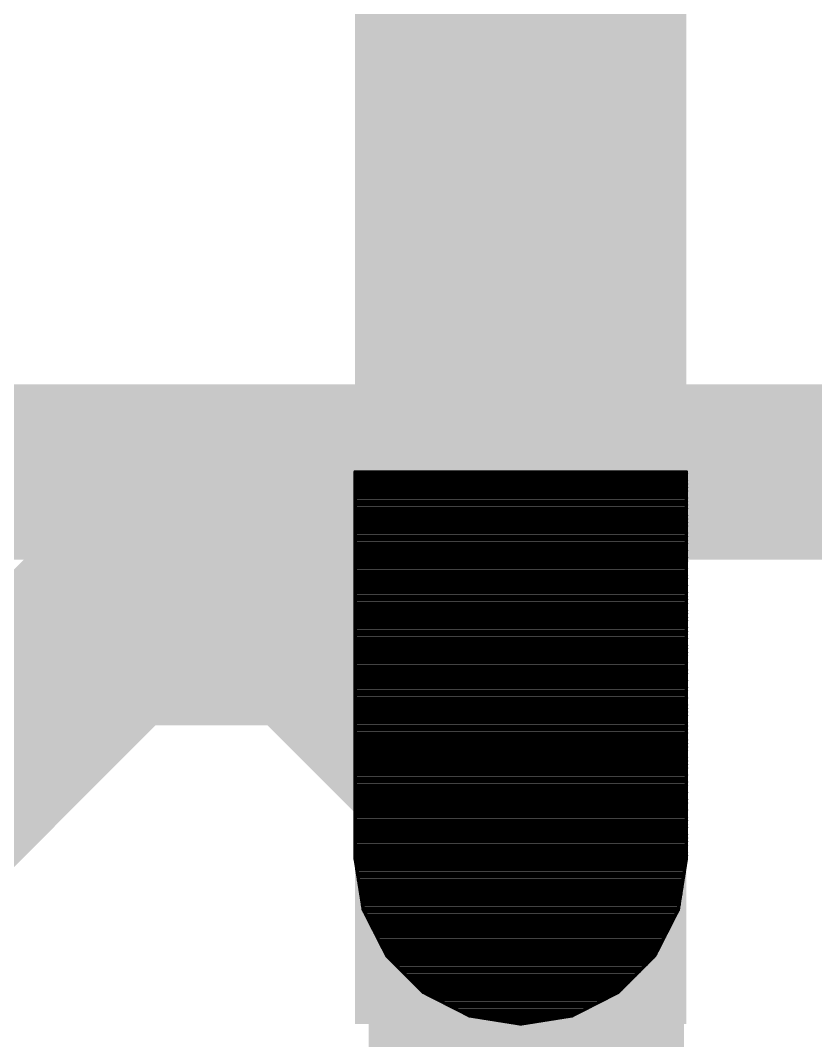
# Model space of a CAD drawing. Extents: x -37 to 70, y -23 to 28.
# Drawn here: x 6.238 to 6.814, y 15.308 to 16.047 of the extents above; entities that cross this region are included whole.
import ezdxf

# ---------------------------------------------------------------- set-up
doc = ezdxf.new("R2010")
doc.units = 0
for name, color, linetype in [('1', 12, 'CONTINUOUS'), ('22', 40, 'CONTINUOUS'), ('51', 53, 'CONTINUOUS')]:
    doc.layers.add(name, color=color, linetype=linetype)

# ---------------------------------------------------------------- blocks, each defined once
blk = doc.blocks.new('RECT')
blk.add_solid([(-0.5, -0.5), (0.5, -0.5), (-0.5, 0.5), (0.5, 0.5)])

msp = doc.modelspace()

# ---------------------------------------------------------------- linework, layer by layer
at = {"layer": '1'}
for points, const_width in [([(6.6, 15.77), (6.6, 16.383)], 0.2286), ([(6.604, 15.24), (6.604, 15.766)], 0.2286), ([(6.604, 15.766), (6.6, 15.77)], 0.2032), ([(6.35, 14.986), (6.604, 15.24)], 0.2286)]:
    msp.add_lwpolyline(points, dxfattribs=dict(at, const_width=const_width))
for points, const_width in [([(6.6612, 15.766, 1), (6.5469, 15.766)], 0.1143), ([(6.6359, 15.8059, 1), (6.5641, 15.7341)], 0.1016), ([(6.5681, 15.7301, 1), (6.6399, 15.8019)], 0.1016), ([(6.5429, 15.77, 1), (6.6572, 15.77)], 0.1143), ([(6.6444, 15.1996, 1), (6.5636, 15.2804)], 0.1143)]:
    msp.add_lwpolyline(points, format="xyb", dxfattribs=dict(at, const_width=const_width))
at = {"layer": '22', "const_width": 0.1524}
for points in [[(6.3039, 15.6126), (6.1599, 15.4685)], [(6.448, 15.6126), (6.3039, 15.6126)], [(6.592, 15.4685), (6.448, 15.6126)], [(6.592, 15.1804), (6.592, 15.4685)]]:
    msp.add_lwpolyline(points, dxfattribs=at)
at = {"layer": '22', "const_width": 0.0762}
for points in [[(6.3039, 15.6507, 1), (6.3039, 15.5745)], [(6.3309, 15.5857, 1), (6.277, 15.6395)], [(6.4749, 15.6395, 1), (6.421, 15.5857)], [(6.448, 15.5745, 1), (6.448, 15.6507)], [(6.6301, 15.4685, 1), (6.5539, 15.4685)], [(6.5651, 15.4416, 1), (6.619, 15.4955)]]:
    msp.add_lwpolyline(points, format="xyb", dxfattribs=at)
at = {"layer": '51'}
for points, const_width in [([(7.6, 15.72), (5.1, 15.72)], 0.127), ([(6.48, 15.72), (6.72, 15.72)], 0.0025), ([(6.48, 15.44), (6.48, 15.72)], 0.0025), ([(6.48, 15.7188), (6.72, 15.7188)], 0.0025), ([(6.48, 15.7163), (6.72, 15.7163)], 0.0025), ([(6.72, 15.72), (6.72, 15.44)], 0.0025), ([(6.48, 15.7138), (6.72, 15.7138)], 0.0025), ([(6.48, 15.7112), (6.72, 15.7112)], 0.0025), ([(6.48, 15.7087), (6.72, 15.7087)], 0.0025), ([(6.48, 15.7061), (6.72, 15.7061)], 0.0025), ([(6.48, 15.7036), (6.72, 15.7036)], 0.0025), ([(6.48, 15.7011), (6.72, 15.7011)], 0.0025), ([(6.48, 15.6985), (6.72, 15.6985)], 0.0025), ([(6.48, 15.696), (6.72, 15.696)], 0.0025), ([(6.48, 15.6934), (6.72, 15.6934)], 0.0025), ([(6.48, 15.6909), (6.72, 15.6909)], 0.0025), ([(6.48, 15.6884), (6.72, 15.6884)], 0.0025), ([(6.48, 15.6858), (6.72, 15.6858)], 0.0025), ([(6.48, 15.6833), (6.72, 15.6833)], 0.0025), ([(6.48, 15.6807), (6.72, 15.6807)], 0.0025), ([(6.48, 15.6782), (6.72, 15.6782)], 0.0025), ([(6.48, 15.6757), (6.72, 15.6757)], 0.0025), ([(6.48, 15.6731), (6.72, 15.6731)], 0.0025), ([(6.48, 15.6706), (6.72, 15.6706)], 0.0025), ([(6.48, 15.668), (6.72, 15.668)], 0.0025), ([(6.48, 15.6655), (6.72, 15.6655)], 0.0025), ([(6.48, 15.663), (6.72, 15.663)], 0.0025), ([(6.48, 15.6604), (6.72, 15.6604)], 0.0025), ([(6.48, 15.6579), (6.72, 15.6579)], 0.0025), ([(6.48, 15.6553), (6.72, 15.6553)], 0.0025), ([(6.48, 15.6528), (6.72, 15.6528)], 0.0025), ([(6.48, 15.6503), (6.72, 15.6503)], 0.0025), ([(6.48, 15.6477), (6.72, 15.6477)], 0.0025), ([(6.48, 15.6452), (6.72, 15.6452)], 0.0025), ([(6.48, 15.6426), (6.72, 15.6426)], 0.0025), ([(6.48, 15.6401), (6.72, 15.6401)], 0.0025), ([(6.48, 15.6375), (6.72, 15.6375)], 0.0025), ([(6.48, 15.635), (6.72, 15.635)], 0.0025), ([(6.48, 15.6325), (6.72, 15.6325)], 0.0025), ([(6.48, 15.6299), (6.72, 15.6299)], 0.0025), ([(6.48, 15.6274), (6.72, 15.6274)], 0.0025), ([(6.48, 15.6248), (6.72, 15.6248)], 0.0025), ([(6.48, 15.6223), (6.72, 15.6223)], 0.0025), ([(6.48, 15.6198), (6.72, 15.6198)], 0.0025), ([(6.48, 15.6172), (6.72, 15.6172)], 0.0025), ([(6.48, 15.6147), (6.72, 15.6147)], 0.0025), ([(6.48, 15.6121), (6.72, 15.6121)], 0.0025), ([(6.48, 15.6096), (6.72, 15.6096)], 0.0025), ([(6.48, 15.6071), (6.72, 15.6071)], 0.0025), ([(6.48, 15.6045), (6.72, 15.6045)], 0.0025), ([(6.48, 15.602), (6.72, 15.602)], 0.0025), ([(6.48, 15.5994), (6.72, 15.5994)], 0.0025), ([(6.48, 15.5969), (6.72, 15.5969)], 0.0025), ([(6.48, 15.5944), (6.72, 15.5944)], 0.0025), ([(6.48, 15.5918), (6.72, 15.5918)], 0.0025), ([(6.48, 15.5893), (6.72, 15.5893)], 0.0025), ([(6.48, 15.5867), (6.72, 15.5867)], 0.0025), ([(6.48, 15.5842), (6.72, 15.5842)], 0.0025), ([(6.48, 15.5817), (6.72, 15.5817)], 0.0025), ([(6.48, 15.5791), (6.72, 15.5791)], 0.0025), ([(6.48, 15.5766), (6.72, 15.5766)], 0.0025), ([(6.48, 15.574), (6.72, 15.574)], 0.0025), ([(6.48, 15.5715), (6.72, 15.5715)], 0.0025), ([(6.48, 15.569), (6.72, 15.569)], 0.0025), ([(6.48, 15.5664), (6.72, 15.5664)], 0.0025), ([(6.48, 15.5639), (6.72, 15.5639)], 0.0025), ([(6.48, 15.5613), (6.72, 15.5613)], 0.0025), ([(6.48, 15.5588), (6.72, 15.5588)], 0.0025), ([(6.48, 15.5562), (6.72, 15.5562)], 0.0025), ([(6.48, 15.5537), (6.72, 15.5537)], 0.0025), ([(6.48, 15.5512), (6.72, 15.5512)], 0.0025), ([(6.48, 15.5486), (6.72, 15.5486)], 0.0025), ([(6.48, 15.5461), (6.72, 15.5461)], 0.0025), ([(6.48, 15.5435), (6.72, 15.5435)], 0.0025), ([(6.48, 15.541), (6.72, 15.541)], 0.0025), ([(6.48, 15.5385), (6.72, 15.5385)], 0.0025), ([(6.48, 15.5359), (6.72, 15.5359)], 0.0025), ([(6.48, 15.5334), (6.72, 15.5334)], 0.0025), ([(6.48, 15.5308), (6.72, 15.5308)], 0.0025), ([(6.48, 15.5283), (6.72, 15.5283)], 0.0025), ([(6.48, 15.5258), (6.72, 15.5258)], 0.0025), ([(6.48, 15.5232), (6.72, 15.5232)], 0.0025), ([(6.48, 15.5207), (6.72, 15.5207)], 0.0025), ([(6.48, 15.5181), (6.72, 15.5181)], 0.0025), ([(6.48, 15.5156), (6.72, 15.5156)], 0.0025), ([(6.48, 15.5131), (6.72, 15.5131)], 0.0025), ([(6.48, 15.5105), (6.72, 15.5105)], 0.0025), ([(6.48, 15.508), (6.72, 15.508)], 0.0025), ([(6.48, 15.5054), (6.72, 15.5054)], 0.0025), ([(6.48, 15.5029), (6.72, 15.5029)], 0.0025), ([(6.48, 15.5004), (6.72, 15.5004)], 0.0025), ([(6.48, 15.4978), (6.72, 15.4978)], 0.0025), ([(6.48, 15.4953), (6.72, 15.4953)], 0.0025), ([(6.48, 15.4927), (6.72, 15.4927)], 0.0025), ([(6.48, 15.4902), (6.72, 15.4902)], 0.0025), ([(6.48, 15.4877), (6.72, 15.4877)], 0.0025), ([(6.48, 15.4851), (6.72, 15.4851)], 0.0025), ([(6.48, 15.4826), (6.72, 15.4826)], 0.0025), ([(6.48, 15.48), (6.72, 15.48)], 0.0025), ([(6.48, 15.4775), (6.72, 15.4775)], 0.0025), ([(6.48, 15.4749), (6.72, 15.4749)], 0.0025), ([(6.48, 15.4724), (6.72, 15.4724)], 0.0025), ([(6.48, 15.4699), (6.72, 15.4699)], 0.0025), ([(6.48, 15.4673), (6.72, 15.4673)], 0.0025), ([(6.48, 15.4648), (6.72, 15.4648)], 0.0025), ([(6.48, 15.4622), (6.72, 15.4622)], 0.0025), ([(6.48, 15.4597), (6.72, 15.4597)], 0.0025), ([(6.48, 15.4572), (6.72, 15.4572)], 0.0025), ([(6.48, 15.4546), (6.72, 15.4546)], 0.0025), ([(6.48, 15.4521), (6.72, 15.4521)], 0.0025), ([(6.48, 15.4495), (6.72, 15.4495)], 0.0025), ([(6.48, 15.447), (6.72, 15.447)], 0.0025), ([(6.48, 15.4445), (6.72, 15.4445)], 0.0025), ([(6.48, 15.4419), (6.72, 15.4419)], 0.0025), ([(6.4859, 15.4029), (6.48, 15.44)], 0.0025), ([(6.4801, 15.4394), (6.7199, 15.4394)], 0.0025), ([(6.4805, 15.4368), (6.7195, 15.4368)], 0.0025), ([(6.4809, 15.4343), (6.7191, 15.4343)], 0.0025), ([(6.72, 15.44), (6.7141, 15.4029)], 0.0025), ([(6.4813, 15.4318), (6.7187, 15.4318)], 0.0025), ([(6.4817, 15.4292), (6.7183, 15.4292)], 0.0025), ([(6.4821, 15.4267), (6.7179, 15.4267)], 0.0025), ([(6.4825, 15.4241), (6.7175, 15.4241)], 0.0025), ([(6.4829, 15.4216), (6.7171, 15.4216)], 0.0025), ([(6.4833, 15.4191), (6.7167, 15.4191)], 0.0025), ([(6.4837, 15.4165), (6.7163, 15.4165)], 0.0025), ([(6.4841, 15.414), (6.7159, 15.414)], 0.0025), ([(6.4845, 15.4114), (6.7155, 15.4114)], 0.0025), ([(6.4849, 15.4089), (6.7151, 15.4089)], 0.0025), ([(6.4853, 15.4064), (6.7147, 15.4064)], 0.0025), ([(6.4857, 15.4038), (6.7143, 15.4038)], 0.0025), ([(6.5029, 15.3695), (6.4859, 15.4029)], 0.0025), ([(6.4867, 15.4013), (6.7133, 15.4013)], 0.0025), ([(6.488, 15.3987), (6.712, 15.3987)], 0.0025), ([(6.4893, 15.3962), (6.7107, 15.3962)], 0.0025), ([(6.7141, 15.4029), (6.6971, 15.3695)], 0.0025), ([(6.4906, 15.3936), (6.7094, 15.3936)], 0.0025), ([(6.4919, 15.3911), (6.7081, 15.3911)], 0.0025), ([(6.4932, 15.3886), (6.7068, 15.3886)], 0.0025), ([(6.4945, 15.386), (6.7055, 15.386)], 0.0025), ([(6.4958, 15.3835), (6.7042, 15.3835)], 0.0025), ([(6.4971, 15.3809), (6.7029, 15.3809)], 0.0025), ([(6.4984, 15.3784), (6.7016, 15.3784)], 0.0025), ([(6.4997, 15.3759), (6.7003, 15.3759)], 0.0025), ([(6.501, 15.3733), (6.699, 15.3733)], 0.0025), ([(6.5023, 15.3708), (6.6978, 15.3708)], 0.0025), ([(6.5295, 15.3429), (6.5029, 15.3695)], 0.0025), ([(6.5041, 15.3682), (6.6959, 15.3682)], 0.0025), ([(6.6971, 15.3695), (6.6705, 15.3429)], 0.0025), ([(6.5067, 15.3657), (6.6933, 15.3657)], 0.0025), ([(6.5092, 15.3632), (6.6908, 15.3632)], 0.0025), ([(6.5118, 15.3606), (6.6882, 15.3606)], 0.0025), ([(6.5143, 15.3581), (6.6857, 15.3581)], 0.0025), ([(6.5168, 15.3555), (6.6832, 15.3555)], 0.0025), ([(6.5194, 15.353), (6.6806, 15.353)], 0.0025), ([(6.5219, 15.3505), (6.6781, 15.3505)], 0.0025), ([(6.5245, 15.3479), (6.6755, 15.3479)], 0.0025), ([(6.527, 15.3454), (6.673, 15.3454)], 0.0025), ([(6.5629, 15.3259), (6.5295, 15.3429)], 0.0025), ([(6.5296, 15.3428), (6.6704, 15.3428)], 0.0025), ([(6.5346, 15.3403), (6.6654, 15.3403)], 0.0025), ([(6.5396, 15.3378), (6.6604, 15.3378)], 0.0025), ([(6.6705, 15.3429), (6.6371, 15.3259)], 0.0025), ([(6.5446, 15.3352), (6.6554, 15.3352)], 0.0025), ([(6.5496, 15.3327), (6.6504, 15.3327)], 0.0025), ([(6.5546, 15.3301), (6.6454, 15.3301)], 0.0025), ([(6.5595, 15.3276), (6.6405, 15.3276)], 0.0025), ([(6.6, 15.32), (6.5629, 15.3259)], 0.0025), ([(6.5681, 15.3251), (6.6319, 15.3251)], 0.0025), ([(6.5842, 15.3225), (6.6158, 15.3225)], 0.0025), ([(6.6371, 15.3259), (6.6, 15.32)], 0.0025)]:
    msp.add_lwpolyline(points, dxfattribs=dict(at, const_width=const_width))
at = {"layer": '51', "const_width": 0.0013}
for points in [[(6.48, 15.7195, 1), (6.48, 15.7182)], [(6.48, 15.7206, 1), (6.48, 15.7194)], [(6.4806, 15.72, 1), (6.4794, 15.72)], [(6.48, 15.7169, 1), (6.48, 15.7157)], [(6.7206, 15.72, 1), (6.7194, 15.72)], [(6.72, 15.7194, 1), (6.72, 15.7206)], [(6.72, 15.7182, 1), (6.72, 15.7195)], [(6.72, 15.7157, 1), (6.72, 15.7169)], [(6.48, 15.7144, 1), (6.48, 15.7131)], [(6.48, 15.7119, 1), (6.48, 15.7106)], [(6.48, 15.7093, 1), (6.48, 15.708)], [(6.72, 15.7131, 1), (6.72, 15.7144)], [(6.72, 15.7106, 1), (6.72, 15.7119)], [(6.72, 15.708, 1), (6.72, 15.7093)], [(6.48, 15.7068, 1), (6.48, 15.7055)], [(6.48, 15.7017, 1), (6.48, 15.7004)], [(6.48, 15.7042, 1), (6.48, 15.703)], [(6.72, 15.7055, 1), (6.72, 15.7068)], [(6.72, 15.703, 1), (6.72, 15.7042)], [(6.72, 15.7004, 1), (6.72, 15.7017)], [(6.48, 15.6992, 1), (6.48, 15.6979)], [(6.48, 15.6966, 1), (6.48, 15.6953)], [(6.48, 15.6941, 1), (6.48, 15.6928)], [(6.72, 15.6979, 1), (6.72, 15.6992)], [(6.72, 15.6953, 1), (6.72, 15.6966)], [(6.72, 15.6928, 1), (6.72, 15.6941)], [(6.48, 15.689, 1), (6.48, 15.6877)], [(6.48, 15.6865, 1), (6.48, 15.6852)], [(6.48, 15.6915, 1), (6.48, 15.6903)], [(6.72, 15.6903, 1), (6.72, 15.6915)], [(6.72, 15.6877, 1), (6.72, 15.689)], [(6.72, 15.6852, 1), (6.72, 15.6865)], [(6.48, 15.6839, 1), (6.48, 15.6826)], [(6.48, 15.6814, 1), (6.48, 15.6801)], [(6.48, 15.6788, 1), (6.48, 15.6776)], [(6.72, 15.6826, 1), (6.72, 15.6839)], [(6.72, 15.6801, 1), (6.72, 15.6814)], [(6.72, 15.6776, 1), (6.72, 15.6788)], [(6.48, 15.6763, 1), (6.48, 15.675)], [(6.48, 15.6738, 1), (6.48, 15.6725)], [(6.48, 15.6712, 1), (6.48, 15.6699)], [(6.72, 15.675, 1), (6.72, 15.6763)], [(6.72, 15.6725, 1), (6.72, 15.6738)], [(6.72, 15.6699, 1), (6.72, 15.6712)], [(6.48, 15.6687, 1), (6.48, 15.6674)], [(6.48, 15.6636, 1), (6.48, 15.6623)], [(6.48, 15.6661, 1), (6.48, 15.6649)], [(6.72, 15.6674, 1), (6.72, 15.6687)], [(6.72, 15.6649, 1), (6.72, 15.6661)], [(6.72, 15.6623, 1), (6.72, 15.6636)], [(6.48, 15.6585, 1), (6.48, 15.6572)], [(6.48, 15.656, 1), (6.48, 15.6547)], [(6.48, 15.661, 1), (6.48, 15.6598)], [(6.72, 15.6598, 1), (6.72, 15.661)], [(6.72, 15.6572, 1), (6.72, 15.6585)], [(6.72, 15.6547, 1), (6.72, 15.656)], [(6.48, 15.6509, 1), (6.48, 15.6496)], [(6.48, 15.6534, 1), (6.48, 15.6522)], [(6.48, 15.6483, 1), (6.48, 15.6471)], [(6.72, 15.6522, 1), (6.72, 15.6534)], [(6.72, 15.6496, 1), (6.72, 15.6509)], [(6.72, 15.6471, 1), (6.72, 15.6483)], [(6.48, 15.6458, 1), (6.48, 15.6445)], [(6.48, 15.6433, 1), (6.48, 15.642)], [(6.48, 15.6407, 1), (6.48, 15.6395)], [(6.72, 15.6445, 1), (6.72, 15.6458)], [(6.72, 15.642, 1), (6.72, 15.6433)], [(6.72, 15.6395, 1), (6.72, 15.6407)], [(6.48, 15.6382, 1), (6.48, 15.6369)], [(6.48, 15.6356, 1), (6.48, 15.6344)], [(6.72, 15.6369, 1), (6.72, 15.6382)], [(6.72, 15.6344, 1), (6.72, 15.6356)], [(6.48, 15.6331, 1), (6.48, 15.6318)], [(6.48, 15.6306, 1), (6.48, 15.6293)], [(6.48, 15.628, 1), (6.48, 15.6267)], [(6.72, 15.6318, 1), (6.72, 15.6331)], [(6.72, 15.6293, 1), (6.72, 15.6306)], [(6.72, 15.6267, 1), (6.72, 15.628)], [(6.48, 15.6255, 1), (6.48, 15.6242)], [(6.48, 15.6204, 1), (6.48, 15.6191)], [(6.48, 15.6229, 1), (6.48, 15.6217)], [(6.72, 15.6242, 1), (6.72, 15.6255)], [(6.72, 15.6217, 1), (6.72, 15.6229)], [(6.72, 15.6191, 1), (6.72, 15.6204)], [(6.48, 15.6179, 1), (6.48, 15.6166)], [(6.48, 15.6153, 1), (6.48, 15.614)], [(6.48, 15.6128, 1), (6.48, 15.6115)], [(6.72, 15.6166, 1), (6.72, 15.6179)], [(6.72, 15.614, 1), (6.72, 15.6153)], [(6.72, 15.6115, 1), (6.72, 15.6128)], [(6.48, 15.6077, 1), (6.48, 15.6064)], [(6.48, 15.6052, 1), (6.48, 15.6039)], [(6.48, 15.6102, 1), (6.48, 15.609)], [(6.72, 15.609, 1), (6.72, 15.6102)], [(6.72, 15.6064, 1), (6.72, 15.6077)], [(6.72, 15.6039, 1), (6.72, 15.6052)], [(6.48, 15.6026, 1), (6.48, 15.6013)], [(6.48, 15.6001, 1), (6.48, 15.5988)], [(6.48, 15.5975, 1), (6.48, 15.5963)], [(6.72, 15.6013, 1), (6.72, 15.6026)], [(6.72, 15.5988, 1), (6.72, 15.6001)], [(6.72, 15.5963, 1), (6.72, 15.5975)], [(6.48, 15.595, 1), (6.48, 15.5937)], [(6.48, 15.5925, 1), (6.48, 15.5912)], [(6.48, 15.5899, 1), (6.48, 15.5886)], [(6.72, 15.5937, 1), (6.72, 15.595)], [(6.72, 15.5912, 1), (6.72, 15.5925)], [(6.72, 15.5886, 1), (6.72, 15.5899)], [(6.48, 15.5874, 1), (6.48, 15.5861)], [(6.48, 15.5823, 1), (6.48, 15.581)], [(6.48, 15.5848, 1), (6.48, 15.5836)], [(6.72, 15.5861, 1), (6.72, 15.5874)], [(6.72, 15.5836, 1), (6.72, 15.5848)], [(6.72, 15.581, 1), (6.72, 15.5823)], [(6.48, 15.5772, 1), (6.48, 15.5759)], [(6.48, 15.5747, 1), (6.48, 15.5734)], [(6.48, 15.5797, 1), (6.48, 15.5785)], [(6.72, 15.5785, 1), (6.72, 15.5797)], [(6.72, 15.5759, 1), (6.72, 15.5772)], [(6.72, 15.5734, 1), (6.72, 15.5747)], [(6.48, 15.5696, 1), (6.48, 15.5683)], [(6.48, 15.5721, 1), (6.48, 15.5709)], [(6.48, 15.567, 1), (6.48, 15.5658)], [(6.72, 15.5709, 1), (6.72, 15.5721)], [(6.72, 15.5683, 1), (6.72, 15.5696)], [(6.72, 15.5658, 1), (6.72, 15.567)], [(6.48, 15.5645, 1), (6.48, 15.5632)], [(6.48, 15.562, 1), (6.48, 15.5607)], [(6.48, 15.5594, 1), (6.48, 15.5582)], [(6.72, 15.5632, 1), (6.72, 15.5645)], [(6.72, 15.5607, 1), (6.72, 15.562)], [(6.72, 15.5582, 1), (6.72, 15.5594)], [(6.48, 15.5569, 1), (6.48, 15.5556)], [(6.48, 15.5543, 1), (6.48, 15.5531)], [(6.72, 15.5556, 1), (6.72, 15.5569)], [(6.72, 15.5531, 1), (6.72, 15.5543)], [(6.48, 15.5518, 1), (6.48, 15.5505)], [(6.48, 15.5493, 1), (6.48, 15.548)], [(6.48, 15.5467, 1), (6.48, 15.5454)], [(6.72, 15.5505, 1), (6.72, 15.5518)], [(6.72, 15.548, 1), (6.72, 15.5493)], [(6.72, 15.5454, 1), (6.72, 15.5467)], [(6.48, 15.5442, 1), (6.48, 15.5429)], [(6.48, 15.5391, 1), (6.48, 15.5378)], [(6.48, 15.5416, 1), (6.48, 15.5404)], [(6.72, 15.5429, 1), (6.72, 15.5442)], [(6.72, 15.5404, 1), (6.72, 15.5416)], [(6.72, 15.5378, 1), (6.72, 15.5391)], [(6.48, 15.5366, 1), (6.48, 15.5353)], [(6.48, 15.534, 1), (6.48, 15.5327)], [(6.48, 15.5315, 1), (6.48, 15.5302)], [(6.72, 15.5353, 1), (6.72, 15.5366)], [(6.72, 15.5327, 1), (6.72, 15.534)], [(6.72, 15.5302, 1), (6.72, 15.5315)], [(6.48, 15.5264, 1), (6.48, 15.5251)], [(6.48, 15.5239, 1), (6.48, 15.5226)], [(6.48, 15.5289, 1), (6.48, 15.5277)], [(6.72, 15.5277, 1), (6.72, 15.5289)], [(6.72, 15.5251, 1), (6.72, 15.5264)], [(6.72, 15.5226, 1), (6.72, 15.5239)], [(6.48, 15.5213, 1), (6.48, 15.52)], [(6.48, 15.5188, 1), (6.48, 15.5175)], [(6.48, 15.5162, 1), (6.48, 15.515)], [(6.72, 15.52, 1), (6.72, 15.5213)], [(6.72, 15.5175, 1), (6.72, 15.5188)], [(6.72, 15.515, 1), (6.72, 15.5162)], [(6.48, 15.5137, 1), (6.48, 15.5124)], [(6.48, 15.5112, 1), (6.48, 15.5099)], [(6.48, 15.5086, 1), (6.48, 15.5073)], [(6.72, 15.5124, 1), (6.72, 15.5137)], [(6.72, 15.5099, 1), (6.72, 15.5112)], [(6.72, 15.5073, 1), (6.72, 15.5086)], [(6.48, 15.5061, 1), (6.48, 15.5048)], [(6.48, 15.501, 1), (6.48, 15.4997)], [(6.48, 15.5035, 1), (6.48, 15.5023)], [(6.72, 15.5048, 1), (6.72, 15.5061)], [(6.72, 15.5023, 1), (6.72, 15.5035)], [(6.72, 15.4997, 1), (6.72, 15.501)], [(6.48, 15.4959, 1), (6.48, 15.4946)], [(6.48, 15.4934, 1), (6.48, 15.4921)], [(6.48, 15.4984, 1), (6.48, 15.4972)], [(6.72, 15.4972, 1), (6.72, 15.4984)], [(6.72, 15.4946, 1), (6.72, 15.4959)], [(6.72, 15.4921, 1), (6.72, 15.4934)], [(6.48, 15.4883, 1), (6.48, 15.487)], [(6.48, 15.4908, 1), (6.48, 15.4896)], [(6.48, 15.4857, 1), (6.48, 15.4845)], [(6.72, 15.4896, 1), (6.72, 15.4908)], [(6.72, 15.487, 1), (6.72, 15.4883)], [(6.72, 15.4845, 1), (6.72, 15.4857)], [(6.48, 15.4832, 1), (6.48, 15.4819)], [(6.48, 15.4807, 1), (6.48, 15.4794)], [(6.48, 15.4781, 1), (6.48, 15.4769)], [(6.72, 15.4819, 1), (6.72, 15.4832)], [(6.72, 15.4794, 1), (6.72, 15.4807)], [(6.72, 15.4769, 1), (6.72, 15.4781)], [(6.48, 15.4756, 1), (6.48, 15.4743)], [(6.48, 15.473, 1), (6.48, 15.4718)], [(6.72, 15.4743, 1), (6.72, 15.4756)], [(6.72, 15.4718, 1), (6.72, 15.473)], [(6.48, 15.4705, 1), (6.48, 15.4692)], [(6.48, 15.468, 1), (6.48, 15.4667)], [(6.48, 15.4654, 1), (6.48, 15.4641)], [(6.72, 15.4692, 1), (6.72, 15.4705)], [(6.72, 15.4667, 1), (6.72, 15.468)], [(6.72, 15.4641, 1), (6.72, 15.4654)], [(6.48, 15.4629, 1), (6.48, 15.4616)], [(6.48, 15.4578, 1), (6.48, 15.4565)], [(6.48, 15.4603, 1), (6.48, 15.4591)], [(6.72, 15.4616, 1), (6.72, 15.4629)], [(6.72, 15.4591, 1), (6.72, 15.4603)], [(6.72, 15.4565, 1), (6.72, 15.4578)], [(6.48, 15.4553, 1), (6.48, 15.454)], [(6.48, 15.4527, 1), (6.48, 15.4514)], [(6.48, 15.4502, 1), (6.48, 15.4489)], [(6.72, 15.454, 1), (6.72, 15.4553)], [(6.72, 15.4514, 1), (6.72, 15.4527)], [(6.72, 15.4489, 1), (6.72, 15.4502)], [(6.48, 15.4451, 1), (6.48, 15.4438)], [(6.48, 15.4426, 1), (6.48, 15.4413)], [(6.48, 15.4476, 1), (6.48, 15.4464)], [(6.72, 15.4464, 1), (6.72, 15.4476)], [(6.72, 15.4438, 1), (6.72, 15.4451)], [(6.72, 15.4413, 1), (6.72, 15.4426)], [(6.4806, 15.4401, 1), (6.4794, 15.4399)], [(6.4794, 15.44, 1), (6.4806, 15.44)], [(6.4801, 15.44, 1), (6.4801, 15.4387)], [(6.4805, 15.4375, 1), (6.4805, 15.4362)], [(6.4809, 15.4349, 1), (6.4809, 15.4337)], [(6.7191, 15.4337, 1), (6.7191, 15.4349)], [(6.7206, 15.4399, 1), (6.7194, 15.4401)], [(6.7194, 15.44, 1), (6.7206, 15.44)], [(6.7195, 15.4362, 1), (6.7195, 15.4375)], [(6.7199, 15.4387, 1), (6.7199, 15.44)], [(6.4813, 15.4324, 1), (6.4813, 15.4311)], [(6.4817, 15.4299, 1), (6.4817, 15.4286)], [(6.4821, 15.4273, 1), (6.4821, 15.426)], [(6.7179, 15.426, 1), (6.7179, 15.4273)], [(6.7183, 15.4286, 1), (6.7183, 15.4299)], [(6.7187, 15.4311, 1), (6.7187, 15.4324)], [(6.4825, 15.4248, 1), (6.4825, 15.4235)], [(6.4829, 15.4222, 1), (6.4829, 15.421)], [(6.4833, 15.4197, 1), (6.4833, 15.4184)], [(6.7167, 15.4184, 1), (6.7167, 15.4197)], [(6.7171, 15.421, 1), (6.7171, 15.4222)], [(6.7175, 15.4235, 1), (6.7175, 15.4248)], [(6.4837, 15.4171, 1), (6.4837, 15.4159)], [(6.4841, 15.4146, 1), (6.4841, 15.4133)], [(6.4845, 15.4121, 1), (6.4845, 15.4108)], [(6.7155, 15.4108, 1), (6.7155, 15.4121)], [(6.7159, 15.4133, 1), (6.7159, 15.4146)], [(6.7163, 15.4159, 1), (6.7163, 15.4171)], [(6.4849, 15.4095, 1), (6.4849, 15.4083)], [(6.4853, 15.407, 1), (6.4853, 15.4057)], [(6.4857, 15.4044, 1), (6.4857, 15.4032)], [(6.7143, 15.4032, 1), (6.7143, 15.4044)], [(6.7147, 15.4057, 1), (6.7147, 15.407)], [(6.7151, 15.4083, 1), (6.7151, 15.4095)], [(6.4852, 15.4028, 1), (6.4865, 15.403)], [(6.4864, 15.4032, 1), (6.4853, 15.4026)], [(6.4867, 15.4019, 1), (6.4867, 15.4006)], [(6.488, 15.3994, 1), (6.488, 15.3981)], [(6.4893, 15.3968, 1), (6.4893, 15.3956)], [(6.7107, 15.3956, 1), (6.7107, 15.3968)], [(6.712, 15.3981, 1), (6.712, 15.3994)], [(6.7133, 15.4006, 1), (6.7133, 15.4019)], [(6.7135, 15.403, 1), (6.7148, 15.4028)], [(6.7147, 15.4026, 1), (6.7136, 15.4032)], [(6.4906, 15.3943, 1), (6.4906, 15.393)], [(6.4919, 15.3917, 1), (6.4919, 15.3905)], [(6.7081, 15.3905, 1), (6.7081, 15.3917)], [(6.7094, 15.393, 1), (6.7094, 15.3943)], [(6.4932, 15.3892, 1), (6.4932, 15.3879)], [(6.4945, 15.3867, 1), (6.4945, 15.3854)], [(6.4958, 15.3841, 1), (6.4958, 15.3828)], [(6.7042, 15.3828, 1), (6.7042, 15.3841)], [(6.7055, 15.3854, 1), (6.7055, 15.3867)], [(6.7068, 15.3879, 1), (6.7068, 15.3892)], [(6.4971, 15.3816, 1), (6.4971, 15.3803)], [(6.4984, 15.379, 1), (6.4984, 15.3778)], [(6.4997, 15.3765, 1), (6.4997, 15.3752)], [(6.7003, 15.3752, 1), (6.7003, 15.3765)], [(6.7016, 15.3778, 1), (6.7016, 15.379)], [(6.7029, 15.3803, 1), (6.7029, 15.3816)], [(6.501, 15.374, 1), (6.501, 15.3727)], [(6.5023, 15.3714, 1), (6.5023, 15.3701)], [(6.5034, 15.3699, 1), (6.5025, 15.369)], [(6.5024, 15.3692, 1), (6.5035, 15.3698)], [(6.5041, 15.3689, 1), (6.5041, 15.3676)], [(6.6959, 15.3676, 1), (6.6959, 15.3689)], [(6.6965, 15.3698, 1), (6.6976, 15.3692)], [(6.6975, 15.369, 1), (6.6966, 15.3699)], [(6.6978, 15.3701, 1), (6.6978, 15.3714)], [(6.699, 15.3727, 1), (6.699, 15.374)], [(6.5067, 15.3663, 1), (6.5067, 15.3651)], [(6.5092, 15.3638, 1), (6.5092, 15.3625)], [(6.5118, 15.3613, 1), (6.5118, 15.36)], [(6.6882, 15.36, 1), (6.6882, 15.3613)], [(6.6908, 15.3625, 1), (6.6908, 15.3638)], [(6.6933, 15.3651, 1), (6.6933, 15.3663)], [(6.5143, 15.3587, 1), (6.5143, 15.3574)], [(6.5168, 15.3562, 1), (6.5168, 15.3549)], [(6.5194, 15.3536, 1), (6.5194, 15.3524)], [(6.6806, 15.3524, 1), (6.6806, 15.3536)], [(6.6832, 15.3549, 1), (6.6832, 15.3562)], [(6.6857, 15.3574, 1), (6.6857, 15.3587)], [(6.5219, 15.3511, 1), (6.5219, 15.3498)], [(6.5245, 15.3486, 1), (6.5245, 15.3473)], [(6.527, 15.346, 1), (6.527, 15.3447)], [(6.673, 15.3447, 1), (6.673, 15.346)], [(6.6755, 15.3473, 1), (6.6755, 15.3486)], [(6.6781, 15.3498, 1), (6.6781, 15.3511)], [(6.5298, 15.3435, 1), (6.5292, 15.3424)], [(6.5296, 15.3435, 1), (6.5296, 15.3422)], [(6.529, 15.3425, 1), (6.5299, 15.3434)], [(6.5346, 15.3409, 1), (6.5346, 15.3397)], [(6.5396, 15.3384, 1), (6.5396, 15.3371)], [(6.6604, 15.3371, 1), (6.6604, 15.3384)], [(6.6654, 15.3397, 1), (6.6654, 15.3409)], [(6.6701, 15.3434, 1), (6.671, 15.3425)], [(6.6708, 15.3424, 1), (6.6702, 15.3435)], [(6.6704, 15.3422, 1), (6.6704, 15.3435)], [(6.5446, 15.3358, 1), (6.5446, 15.3346)], [(6.5496, 15.3333, 1), (6.5496, 15.332)], [(6.5546, 15.3308, 1), (6.5546, 15.3295)], [(6.6454, 15.3295, 1), (6.6454, 15.3308)], [(6.6504, 15.332, 1), (6.6504, 15.3333)], [(6.6554, 15.3346, 1), (6.6554, 15.3358)], [(6.5595, 15.3282, 1), (6.5595, 15.327)], [(6.563, 15.3265, 1), (6.5628, 15.3252)], [(6.5626, 15.3253, 1), (6.5632, 15.3264)], [(6.5681, 15.3257, 1), (6.5681, 15.3244)], [(6.5842, 15.3231, 1), (6.5842, 15.3219)], [(6.6158, 15.3219, 1), (6.6158, 15.3231)], [(6.6319, 15.3244, 1), (6.6319, 15.3257)], [(6.6368, 15.3264, 1), (6.6374, 15.3253)], [(6.6372, 15.3252, 1), (6.637, 15.3265)], [(6.6405, 15.327, 1), (6.6405, 15.3282)], [(6.5999, 15.3206, 1), (6.6001, 15.3194)], [(6.5999, 15.3194, 1), (6.6001, 15.3206)]]:
    msp.add_lwpolyline(points, format="xyb", dxfattribs=at)

# ---------------------------------------------------------------- block references
at = {"layer": '1', "xscale": 0.9, "yscale": 0.24, "rotation": 270}
msp.add_blockref('RECT', (6.6, 15.77), dxfattribs=at)

doc.saveas('drawing.dxf')
